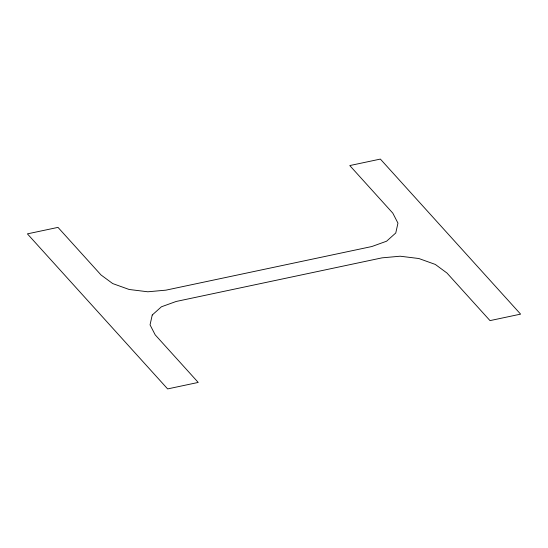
<?xml version="1.0" encoding="UTF-8"?>
<svg xmlns="http://www.w3.org/2000/svg" width="548" height="548" viewBox="0 0 548 548"><rect width="100%" height="100%" fill="white"/><g stroke="black" fill="none" stroke-linecap="round" stroke-linejoin="round"><path stroke-width="0.82" d="M152.234 315.018L150.049 324.868L155.194 334.855L198.225 382.435L167.633 388.916L27.4 233.866L57.992 227.386L101.024 274.966L112.696 283.569L129.136 289.474L147.83 291.789L165.934 290.152L371.832 246.531L386.593 241.202L395.766 232.982L397.951 223.132L392.806 213.145L349.775 165.565L380.367 159.084L520.6 314.134L490.008 320.614L446.976 273.034L435.304 264.431L418.864 258.526L400.17 256.211L382.066 257.848L176.168 301.469L161.407 306.798L152.234 315.018"/></g></svg>
